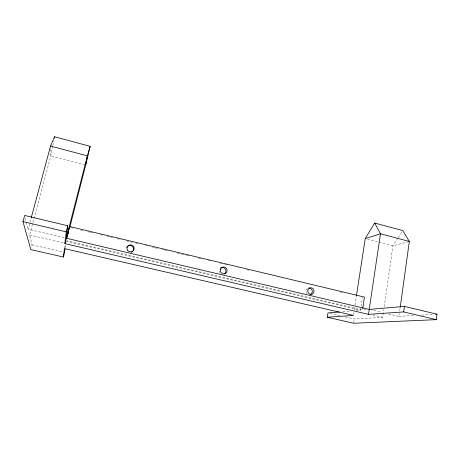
<?xml version="1.0" encoding="UTF-8"?>
<svg xmlns="http://www.w3.org/2000/svg" width="460" height="460" viewBox="0 0 460 460"><rect width="100%" height="100%" fill="white"/><g stroke="black" fill="none" stroke-linecap="round" stroke-linejoin="round"><path stroke-width="0.34" stroke-dasharray="2.3 1.72" d="M65.222 247.572L65.7 243.443M388.591 313.956L398.964 316.394L399.355 313.565M399.746 310.741L400.137 307.912M345.276 316.9L354.263 318.97L382.651 317.337L383.772 309.546M384.18 306.716L392.926 245.841L397.854 238.222M356.281 310.511L360.508 310.155L362.445 297.367M353.544 314.743L354.062 311.368M354.275 309.988L354.924 305.745M355.034 305.037L356.442 295.843M353.705 322.638L354.263 318.97M52.664 146.406L50.778 156.061L29.584 235.025L32.062 244.892L31.343 247.578M52.796 145.716L53.739 140.892M64.549 247.94L65.372 244.731M64.222 237.728L28.135 229.247L29.814 223.008M30.003 222.318L31.125 218.155M398.233 237.636L402.028 231.777M408.647 241.638L392.926 245.841L365.93 238.757M342.844 311.661L349.916 311.058M365.884 309.695L362.526 309.983L66.734 240.718M398.964 316.394L413.758 315.543M421.504 315.1L432.774 314.45M32.062 244.892L63.279 252.068M330.056 313.404L339.739 315.629M65.953 241.253L360.508 310.155M29.584 235.025L63.618 242.96M372.922 315.065L382.651 317.337M369.926 309.568L381.679 312.334M70.903 227.66L72.996 228.16M80.667 229.994L84.157 230.828M87.641 231.662L89.734 232.162M90.436 232.329L93.92 233.162M100.199 234.663L102.988 235.33M107.174 236.331L112.752 237.665M116.938 238.665L121.124 239.666M126.701 241L132.279 242.334M135.769 243.167L137.862 243.668M145.532 245.502L147.625 246.002M152.507 247.169L154.6 247.67M155.296 247.836L158.09 248.503M162.271 249.504L164.364 250.004M165.065 250.171L167.854 250.838M176.922 253.006L181.102 254.006M181.803 254.173L185.984 255.173M186.685 255.34L189.474 256.007M198.542 258.175L202.728 259.175M208.305 260.51L211.094 261.176M220.162 263.344L224.348 264.345M225.043 264.511L227.832 265.178M246.663 269.681L249.458 270.348M340.124 292.031L342.217 292.531M84.985 165.036L50.778 156.061L50.611 148.919M25.363 218.212L26.231 221.662M26.404 222.352L28.135 229.247M307.176 293.813A3.341 3.082 75.6 0 1 307.061 288.892M307.36 288.633A3.341 3.082 75.6 0 1 307.602 288.472M220.127 273.159A3.456 3.323 70 0 1 219.638 269.221"/><path stroke-width="0.69" d="M327.284 317.239L353.613 323.248L436.316 319.66L437 314.203L404.438 306.406L369.236 309.407L66.303 238.217L67.741 225.768L24.673 215.452L23 221.611L30.808 249.59L63.48 257.048L64.388 248.584L353.441 315.416L327.284 317.239L327.98 312.926L339.302 311.96M436.316 319.66L403.684 311.92L368.5 314.37L64.918 243.639L66.182 231.851L67.741 225.768M65.061 248.952L63.48 257.048M362.733 308.625L364.469 297.108L69.615 226.527L66.665 238.47M403.684 311.92L404.438 306.406M400.234 307.205L409.331 241.454L402.782 230.604L374.67 223.031L365.24 238.579L356.442 295.843M368.5 314.37L380.472 233.783L374.67 223.031M69.586 228.217L85.669 165.215L87.354 155.848L90.143 146.349L54.55 136.752L50.548 146.061L31.309 217.465M54.28 138.132L54.55 136.752M85.669 165.215L90.143 146.349M64.918 243.639L87.354 155.848L50.548 146.061M66.545 238.55L69.615 226.527M68.172 233.755L68.701 231.679M365.24 238.579L380.472 233.783L409.331 241.454M435.591 314.289L437 314.203M23 221.611L66.182 231.851M308.884 288.063A3.341 3.082 75.6 0 1 312.248 290.91A3.341 3.082 75.6 0 1 310.005 294.63M220.581 268.099A3.456 3.323 70 0 1 220.846 267.927M221.024 267.823A3.456 3.323 70 0 1 225.515 269.313A3.456 3.323 70 0 1 224.256 273.924M126.713 247.652A3.576 3.513 18.5 0 1 132.181 246.226A3.576 3.513 18.5 0 1 132.204 251.821M131.83 252.063A3.576 3.513 18.5 0 1 131.324 252.298M307.901 290.093A3.364 3.099 75.5 0 0 311.725 294.348A3.364 3.099 75.5 0 0 313.11 288.811A3.364 3.099 75.5 0 0 307.901 290.093M220.455 269.709A3.479 3.346 69.9 0 0 224.854 273.746A3.479 3.346 69.9 0 0 225.952 267.887A3.479 3.346 69.9 0 0 220.455 269.709M127.805 250.625A3.605 3.536 19.1 0 0 133.94 249.63A3.605 3.536 19.1 0 0 129.938 244.881A3.605 3.536 19.1 0 0 127.805 250.625"/></g></svg>
